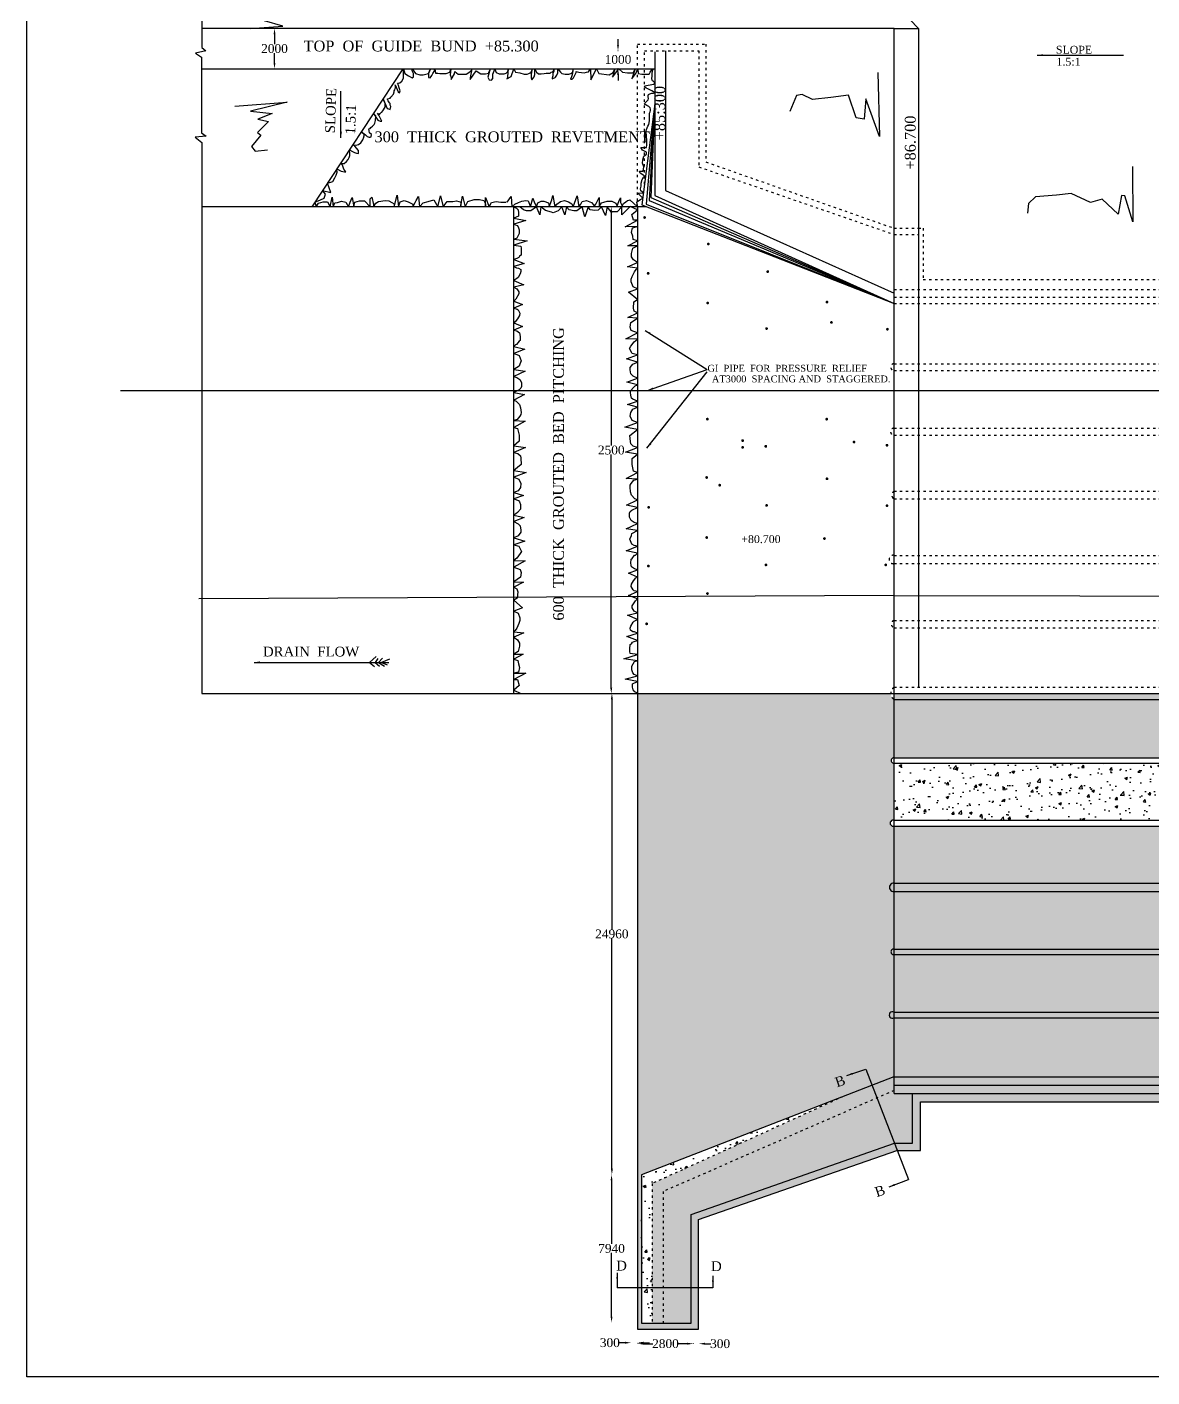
# Model space of a CAD drawing. Header units: millimetres. Extents: x -5026 to 211262, y 3161 to 110917.
# Drawn here: x -5026 to 52317, y 3161 to 71941 of the extents above; entities that cross this region are included whole.
import ezdxf

# ---------------------------------------------------------------- set-up
doc = ezdxf.new("R2010")
doc.units = ezdxf.units.MM
doc.header["$MEASUREMENT"] = 0
doc.linetypes.add('ACAD_ISO03W100', pattern=[30, 12, -18])
for name, color, linetype in [('DIM', 5, 'Continuous'), ('DWG.LINE', 10, 'Continuous'), ('HATCH', 2, 'Continuous'), ('TEXT', 7, 'Continuous')]:
    doc.layers.add(name, color=color, linetype=linetype)
doc.layers.add('DO LINE', color=3, linetype='Continuous', plot=False)
doc.layers.add('TITLE', color=7, linetype='Continuous', lineweight=30)
doc.styles.get("Standard").update_dxf_attribs({"font": 'TIMES.TTF', "height": 450})
doc.dimstyles.get("Standard").update_dxf_attribs({"dimtxt": 450, "dimasz": 300, "dimexe": 0.18, "dimexo": 0.0625, "dimgap": 0.09, "dimtad": 0, "dimtih": 1, "dimtoh": 1, "dimdec": 0, "dimzin": 0, "dimdsep": 46, "dimtxsty": 'Standard', "dimcen": 300, "dimclre": 256, "dimclrt": 4, "dimadec": 0, "dimazin": 0, "dimtfac": 1, "dimtdec": 0, "dimtofl": 0, "dimtmove": 0, "dimatfit": 3, "dimfxl": 5, "dimfxlon": 1, "dimtolj": 1, "dimtzin": 0, "dimarcsym": 0})

# ---------------------------------------------------------------- blocks, each defined once
blk = doc.blocks.new('*D36')
at = {"layer": 'Defpoints', "color": 0, "linetype": 'ByBlock', "ltscale": 0.2}
for p in [(25108, 70727), (25098, 69815), (25108, 69815)]:
    blk.add_point(p, dxfattribs=at)
at = {"layer": 'DIM', "color": 0, "linetype": 'ByBlock', "lineweight": -2, "ltscale": 0.2}
for p, q in [((25098, 71027), (25098, 71327)), ((25098, 69515), (25098, 69215))]:
    blk.add_line(p, q, dxfattribs=at)
at = {"layer": 'DIM', "lineweight": -2, "ltscale": 0.2}
blk.add_line((25103, 70727), (25097, 70727), dxfattribs=at)
at = {"layer": 'DIM', "linetype": 'ByBlock', "lineweight": -2, "ltscale": 0.2}
blk.add_line((25103, 69815), (25097, 69815), dxfattribs=at)
at = {"layer": 'DIM', "color": 0, "linetype": 'ByBlock', "ltscale": 0.2}
for points in [[(25048, 71027), (25148, 71027), (25098, 70727)], [(25048, 69515), (25148, 69515), (25098, 69815)]]:
    blk.add_solid(points, dxfattribs=at)
at = {"layer": 'DIM', "color": 4, "linetype": 'ByBlock', "ltscale": 0.2, "insert": (25098, 70285), "char_height": 450, "attachment_point": 5}
blk.add_mtext('\\A1;1000', dxfattribs=at)
blk = doc.blocks.new('*D37')
at = {"layer": 'Defpoints', "color": 0, "linetype": 'ByBlock', "ltscale": 0.2}
for p in [(7590, 71865), (7590, 69815), (7590, 69815)]:
    blk.add_point(p, dxfattribs=at)
at = {"layer": 'DIM', "lineweight": -2, "ltscale": 0.2}
blk.add_line((7590, 71865), (7590, 71865), dxfattribs=at)
at = {"layer": 'DIM', "color": 0, "linetype": 'ByBlock', "lineweight": -2, "ltscale": 0.2}
for p, q in [((7590, 71565), (7590, 71069)), ((7590, 70115), (7590, 70611))]:
    blk.add_line(p, q, dxfattribs=at)
at = {"layer": 'DIM', "linetype": 'ByBlock', "lineweight": -2, "ltscale": 0.2}
blk.add_line((7590, 69815), (7589, 69815), dxfattribs=at)
at = {"layer": 'DIM', "color": 0, "linetype": 'ByBlock', "ltscale": 0.2}
for points in [[(7540, 71565), (7640, 71565), (7590, 71865)], [(7540, 70115), (7640, 70115), (7590, 69815)]]:
    blk.add_solid(points, dxfattribs=at)
at = {"layer": 'DIM', "color": 4, "linetype": 'ByBlock', "ltscale": 0.2, "insert": (7590, 70840), "char_height": 450, "attachment_point": 5}
blk.add_mtext('\\A1;2000', dxfattribs=at)
blk = doc.blocks.new('*D38')
at = {"layer": 'Defpoints', "color": 0, "linetype": 'ByBlock', "ltscale": 0.2}
for p in [(24754, 62782), (24754, 37989), (24754, 37989)]:
    blk.add_point(p, dxfattribs=at)
at = {"layer": 'DIM', "lineweight": -2, "ltscale": 0.2}
blk.add_line((24754, 62782), (24755, 62782), dxfattribs=at)
at = {"layer": 'DIM', "color": 0, "linetype": 'ByBlock', "lineweight": -2, "ltscale": 0.2}
for p, q in [((24754, 62482), (24754, 50615)), ((24754, 38289), (24754, 50157))]:
    blk.add_line(p, q, dxfattribs=at)
at = {"layer": 'DIM', "linetype": 'ByBlock', "lineweight": -2, "ltscale": 0.2}
blk.add_line((24754, 37989), (24754, 37989), dxfattribs=at)
at = {"layer": 'DIM', "color": 0, "linetype": 'ByBlock', "ltscale": 0.2}
for points in [[(24704, 62482), (24804, 62482), (24754, 62782)], [(24704, 38289), (24804, 38289), (24754, 37989)]]:
    blk.add_solid(points, dxfattribs=at)
at = {"layer": 'DIM', "color": 4, "linetype": 'ByBlock', "ltscale": 0.2, "insert": (24754, 50386), "char_height": 450, "attachment_point": 5}
blk.add_mtext('\\A1;2500', dxfattribs=at)
blk = doc.blocks.new('*D39')
at = {"layer": 'Defpoints', "color": 0, "linetype": 'ByBlock', "ltscale": 0.2}
for p in [(24754, 37989), (24754, 13474), (24786, 13474)]:
    blk.add_point(p, dxfattribs=at)
at = {"layer": 'DIM', "lineweight": -2, "ltscale": 0.2}
blk.add_line((24781, 37989), (24786, 37989), dxfattribs=at)
at = {"layer": 'DIM', "color": 0, "linetype": 'ByBlock', "lineweight": -2, "ltscale": 0.2}
for p, q in [((24786, 37689), (24786, 25961)), ((24786, 13774), (24786, 25502))]:
    blk.add_line(p, q, dxfattribs=at)
at = {"layer": 'DIM', "linetype": 'ByBlock', "lineweight": -2, "ltscale": 0.2}
blk.add_line((24781, 13474), (24786, 13474), dxfattribs=at)
at = {"layer": 'DIM', "color": 0, "linetype": 'ByBlock', "ltscale": 0.2}
for points in [[(24736, 37689), (24836, 37689), (24786, 37989)], [(24736, 13774), (24836, 13774), (24786, 13474)]]:
    blk.add_solid(points, dxfattribs=at)
at = {"layer": 'DIM', "color": 4, "linetype": 'ByBlock', "ltscale": 0.2, "insert": (24786, 25732), "char_height": 450, "attachment_point": 5}
blk.add_mtext('\\A1;24960', dxfattribs=at)
blk = doc.blocks.new('*D40')
at = {"layer": 'Defpoints', "color": 0, "linetype": 'ByBlock', "ltscale": 0.2}
for p in [(24786, 13474), (24769, 5943), (24786, 5943)]:
    blk.add_point(p, dxfattribs=at)
at = {"layer": 'DIM', "lineweight": -2, "ltscale": 0.2}
blk.add_line((24774, 13474), (24769, 13474), dxfattribs=at)
at = {"layer": 'DIM', "color": 0, "linetype": 'ByBlock', "lineweight": -2, "ltscale": 0.2}
for p, q in [((24769, 13174), (24769, 9938)), ((24769, 6243), (24769, 9479))]:
    blk.add_line(p, q, dxfattribs=at)
at = {"layer": 'DIM', "linetype": 'ByBlock', "lineweight": -2, "ltscale": 0.2}
blk.add_line((24774, 5943), (24769, 5943), dxfattribs=at)
at = {"layer": 'DIM', "color": 0, "linetype": 'ByBlock', "ltscale": 0.2}
for points in [[(24719, 13174), (24819, 13174), (24769, 13474)], [(24719, 6243), (24819, 6243), (24769, 5943)]]:
    blk.add_solid(points, dxfattribs=at)
at = {"layer": 'DIM', "color": 4, "linetype": 'ByBlock', "ltscale": 0.2, "insert": (24769, 9708), "char_height": 450, "attachment_point": 5}
blk.add_mtext('\\A1;7940', dxfattribs=at)
blk = doc.blocks.new('*D41')
at = {"layer": 'Defpoints', "color": 0, "linetype": 'ByBlock', "ltscale": 0.2}
for p in [(25757, 4896), (26110, 4908), (26110, 4896)]:
    blk.add_point(p, dxfattribs=at)
at = {"layer": 'DIM', "color": 0, "linetype": 'ByBlock', "lineweight": -2, "ltscale": 0.2}
for p, q in [((25457, 4908), (25157, 4908)), ((26410, 4908), (26710, 4908))]:
    blk.add_line(p, q, dxfattribs=at)
at = {"layer": 'DIM', "lineweight": -2, "ltscale": 0.2}
blk.add_line((25757, 4903), (25757, 4908), dxfattribs=at)
at = {"layer": 'DIM', "linetype": 'ByBlock', "lineweight": -2, "ltscale": 0.2}
blk.add_line((26110, 4903), (26110, 4908), dxfattribs=at)
at = {"layer": 'DIM', "color": 0, "linetype": 'ByBlock', "ltscale": 0.2}
for points in [[(25457, 4958), (25457, 4858), (25757, 4908)], [(26410, 4958), (26410, 4858), (26110, 4908)]]:
    blk.add_solid(points, dxfattribs=at)
at = {"layer": 'DIM', "color": 4, "linetype": 'ByBlock', "ltscale": 0.2, "insert": (24683, 4908), "char_height": 450, "attachment_point": 5}
blk.add_mtext('\\A1;300', dxfattribs=at)
blk = doc.blocks.new('*D42')
at = {"layer": 'Defpoints', "color": 0, "linetype": 'ByBlock', "ltscale": 0.2}
for p in [(26110, 4903), (28924, 4903), (28924, 4858)]:
    blk.add_point(p, dxfattribs=at)
at = {"layer": 'DIM', "lineweight": -2, "ltscale": 0.2}
blk.add_line((26110, 4863), (26110, 4857), dxfattribs=at)
at = {"layer": 'DIM', "color": 0, "linetype": 'ByBlock', "lineweight": -2, "ltscale": 0.2}
for p, q in [((26410, 4858), (26872, 4858)), ((28624, 4858), (28163, 4858))]:
    blk.add_line(p, q, dxfattribs=at)
at = {"layer": 'DIM', "linetype": 'ByBlock', "lineweight": -2, "ltscale": 0.2}
blk.add_line((28924, 4863), (28924, 4857), dxfattribs=at)
at = {"layer": 'DIM', "color": 0, "linetype": 'ByBlock', "ltscale": 0.2}
for points in [[(26410, 4908), (26410, 4808), (26110, 4858)], [(28624, 4908), (28624, 4808), (28924, 4858)]]:
    blk.add_solid(points, dxfattribs=at)
at = {"layer": 'DIM', "color": 4, "linetype": 'ByBlock', "ltscale": 0.2, "insert": (27517, 4858), "char_height": 450, "attachment_point": 5}
blk.add_mtext('\\A1;2800', dxfattribs=at)
blk = doc.blocks.new('*D43')
at = {"layer": 'Defpoints', "color": 0, "linetype": 'ByBlock', "ltscale": 0.2}
for p in [(28924, 4857), (29230, 4857), (29230, 4857)]:
    blk.add_point(p, dxfattribs=at)
at = {"layer": 'DIM', "color": 0, "linetype": 'ByBlock', "lineweight": -2, "ltscale": 0.2}
for p, q in [((28624, 4857), (28324, 4857)), ((29530, 4857), (29830, 4857))]:
    blk.add_line(p, q, dxfattribs=at)
at = {"layer": 'DIM', "lineweight": -2, "ltscale": 0.2}
blk.add_line((28924, 4857), (28924, 4858), dxfattribs=at)
at = {"layer": 'DIM', "linetype": 'ByBlock', "lineweight": -2, "ltscale": 0.2}
blk.add_line((29230, 4857), (29230, 4858), dxfattribs=at)
at = {"layer": 'DIM', "color": 0, "linetype": 'ByBlock', "ltscale": 0.2}
for points in [[(28624, 4907), (28624, 4807), (28924, 4857)], [(29530, 4907), (29530, 4807), (29230, 4857)]]:
    blk.add_solid(points, dxfattribs=at)
at = {"layer": 'DIM', "color": 4, "linetype": 'ByBlock', "ltscale": 0.2, "insert": (30303, 4857), "char_height": 450, "attachment_point": 5}
blk.add_mtext('\\A1;300', dxfattribs=at)

msp = doc.modelspace()

# ---------------------------------------------------------------- hatches: boundary and pattern name
at = {"layer": 'HATCH', "linetype": 'ByBlock', "ltscale": 0.2}
h = msp.add_hatch(dxfattribs=at)
h.set_pattern_fill('AR-CONC', color=256, scale=200, style=0)
h.paths.add_polyline_path([(26086.1, 37989.3), (26086.1, 5591.9), (29193.4, 5591.9), (29193.4, 11190.1), (39307.2, 14695.7), (40513.1, 14695.7), (40513.1, 17173.8), (68310, 17173.8), (68310, 31225.3), (39168.8, 31225.3, -1.3160089), (39168.8, 31531.9), (39168.8, 34430.2, -1.0585215), (39168.8, 34704.7), (39168.8, 37678, -0.2546801), (38996.2, 37989.3)])
h.paths.add_polyline_path([(36576.9, 17449.3), (26836.2, 13012.8), (26836.2, 5899.3), (26290, 5899.3), (26290, 13461.9)], flags=16)
h.paths.add_polyline_path([(36182.2, 17761.4), (36880.2, 17997.4), (36645.4, 18692), (35947.3, 18456)], flags=24)
h = msp.add_hatch(dxfattribs=at)
h.set_pattern_fill('AR-CONC', color=256, scale=200, style=0)
h.paths.add_polyline_path([(78356.8, 18027.1), (68310, 18027.1), (68310, 17604.1), (78356.8, 17604.1)])
h.paths.add_polyline_path([(78356.8, 17604.1), (68310, 17604.1), (68310, 17225.8), (78356.8, 17225.8)])
h.paths.add_polyline_path([(84777.7, 21451.8), (78356.8, 21451.8), (78356.8, 18449.5), (84777.7, 18449.5)])
h.paths.add_polyline_path([(84777.7, 18449.5), (78356.8, 18449.5), (78356.8, 18027.1), (84777.7, 18027.1)])
h.paths.add_polyline_path([(84777.7, 18027.1), (78356.8, 18027.1), (78356.8, 17604.1), (84777.7, 17604.1)])
h.paths.add_polyline_path([(84777.7, 17604.1), (78356.8, 17604.1), (78356.8, 17225.8), (84777.7, 17225.8)])
h.paths.add_polyline_path([(84777.7, 37678), (68310, 37678), (68310, 34704.7), (84777.7, 34704.7)])
h.paths.add_polyline_path([(68310, 37678), (39168.8, 37678), (39168.8, 34704.7), (68310, 34704.7)])
h.paths.add_polyline_path([(74614.2, 38175), (75785.3, 38175), (75785.3, 37492.3), (74614.2, 37492.3)], flags=9)
h.paths.add_polyline_path([(74448.3, 36532.7), (75951.6, 36532.7), (75951.6, 35849.9), (74448.3, 35849.9)], flags=24)
h.paths.add_polyline_path([(61143.6, 38175), (62314.7, 38175), (62314.7, 37492.3), (61143.6, 37492.3)], flags=9)
h.paths.add_polyline_path([(60977.7, 36532.7), (62481, 36532.7), (62481, 35849.9), (60977.7, 35849.9)], flags=24)
h.paths.add_polyline_path([(61140.3, 34908.8), (62311.4, 34908.8), (62311.4, 34226), (61140.3, 34226)], flags=9)
h = msp.add_hatch(dxfattribs=at)
h.set_pattern_fill('AR-CONC', color=256, scale=80, style=0)
h.set_pattern_definition([(50, (0, 0), (573.8081, -50.2017), [60, -660]), (355, (0, 0), (-111.001, 601.7537), [48, -528]), (100.4514, (47.8, -4.2), (462.8075, 551.5516), [50.992, -560.9137]), (46.1842, (0, 160), (853.793, -132.415), [90, -990]), (96.6356, (71.15, 149), (747.73, 779.294), [76.488, -841.37]), (351.1842, (0, 160), (747.73, 779.295), [72, -792]), (21, (80, 120), (477.5256, -322.095), [60, -660]), (326, (80, 120), (194.6523, 580.12), [48, -528]), (71.4514, (119.8, 93.16), (672.178, 258.0244), [50.992, -560.9137]), (37.5, (0, 0), (9.7279, 266.3151), [0, -521.6, 0, -536, 0, -530]), (7.5, (0, 0), (210.4556, 315.5294), [0, -305.6, 0, -509.6, 0, -202]), (327.5, (-178.4, 0), (427.05795, -18.0439), [0, -200, 0, -624, 0, -828]), (317.5, (-258.4, 0), (466.549, 80.084), [0, -260, 0, -414.4, 0, -588])])
h.paths.add_polyline_path([(68310, 37678), (68310, 37989.3), (39168.8, 37989.3), (39168.8, 37678)])
h = msp.add_hatch(dxfattribs=at)
h.set_pattern_fill('AR-CONC', color=256, scale=200, style=0)
h.paths.add_polyline_path([(68310, 34430.2), (39168.8, 34430.2), (39168.8, 31531.9), (68310, 31531.9)])
h.paths.add_polyline_path([(61140.3, 34908.8), (62311.4, 34908.8), (62311.4, 34226), (61140.3, 34226)], flags=9)
h.paths.add_polyline_path([(60977.4, 33322.4), (62480.7, 33322.4), (62480.7, 32639.6), (60977.4, 32639.6)], flags=24)
h.paths.add_polyline_path([(61145.6, 31720), (62316.7, 31720), (62316.7, 31037.2), (61145.6, 31037.2)], flags=9)
h = msp.add_hatch(dxfattribs=at)
h.set_pattern_fill('AR-CONC', color=256, scale=200, style=0)
h.paths.add_polyline_path([(36576.9, 17449.3), (26290, 13461.9), (26290, 5899.3), (26836.2, 5899.3), (26836.2, 13012.8)])

# ---------------------------------------------------------------- linework, layer by layer
at = {"layer": 'DIM', "linetype": 'ByBlock', "ltscale": 0.2}
for points in [[(12779.8, 39874.5), (12427.9, 39569.7), (12690.4, 39352.8)], [(12863.5, 39767.8), (12719.3, 39569.7), (12944.3, 39375.9)], [(13091.4, 39776.5), (12883.7, 39569.7), (13189.5, 39370.1)], [(13452, 39739), (13048.1, 39569.7), (13336.6, 39445)]]:
    msp.add_lwpolyline(points, dxfattribs=at)
at = {"layer": 'DO LINE', "linetype": 'ACAD_ISO03W100', "ltscale": 10}
for p, q in [((39168.8, 51502.1), (111781.5, 51502.1)), ((39168.8, 51144), (111781.5, 51144)), ((39168.8, 48286.8), (111781.5, 48286.8)), ((39168.8, 47902.5), (111781.5, 47902.5)), ((39168.8, 45022.9), (111781.5, 45022.9)), ((39168.8, 44601.6), (111781.5, 44601.6)), ((39168.8, 41705.2), (111781.5, 41705.2)), ((39168.8, 41335.2), (111781.5, 41335.2)), ((39168.8, 38306.2), (111781.5, 38306.2))]:
    msp.add_line(p, q, dxfattribs=at)
for points in [[(26086.1, 62781.7), (26086.1, 71061.6), (29580.2, 71061.6), (29580.2, 65063.3), (39168.8, 61687), (40413.8, 61687), (40657.8, 61687), (40657.8, 59083.8), (110238.5, 59083.8), (110452.7, 59083.8), (110452.7, 61423.7), (111781.5, 61423.7), (121825.1, 64793.1), (121825.1, 70783.8), (125329.9, 70783.8), (125334.4, 62816.9)], [(26448.8, 63927.8), (26448.8, 70729.6), (29223.5, 70729.6), (29223.5, 64810.4), (39168.8, 61370.5), (40413.8, 61370.5)], [(40413.8, 61370.5), (40413.8, 58569.6)], [(39168.8, 58569.6), (110756.2, 58569.6), (111781.5, 58569.6)], [(39168.8, 58179.8), (111781.5, 58179.8)], [(39168.8, 57855.8), (111781.5, 57855.8)], [(39168.8, 54782.2), (111781.5, 54782.2)], [(39168.8, 54442.7), (111781.5, 54442.7)], [(36576.9, 17449.3), (26836.2, 13012.8), (26836.2, 5899.3)], [(39168.8, 17757.6), (27407.2, 12609.9), (27407.2, 5899.3)]]:
    msp.add_lwpolyline(points, dxfattribs=at)
at = {"layer": 'DO LINE', "linetype": 'ByBlock', "ltscale": 0.2}
msp.add_lwpolyline([(3888.4, 37989.3), (166135.9, 37989.3)], dxfattribs=at)
at = {"layer": 'DO LINE', "linetype": 'ACAD_ISO03W100', "ltscale": 10}
for centre, radius, start, end in [((39168.2, 54612.4), 169.7, 89.800434, 270.199566), ((39168.2, 51323.1), 179, 89.83254, 270.16746), ((39265.7, 48094.7), 215.2, 116.76146, 243.23854), ((39129.7, 44812.3), 214.2, 79.491869, 280.508131), ((39221, 41520.2), 192.2, 105.781502, 254.218498), ((39368.3, 37992.1), 372.1, 122.423392, 237.576608)]:
    msp.add_arc(centre, radius, start, end, dxfattribs=at)
at = {"layer": 'DWG.LINE', "linetype": 'ByBlock', "ltscale": 0.2}
for p, q in [((39168.8, 37678), (111781.5, 37678)), ((39168.8, 34704.7), (111781.5, 34704.7)), ((39168.8, 34430.2), (111781.5, 34430.2)), ((39168.8, 31531.9), (111781.5, 31531.9)), ((39168.8, 31225.3), (111781.5, 31225.3)), ((39168.8, 28322.3), (111781.5, 28322.3)), ((39168.8, 27889.9), (111781.5, 27889.9)), ((39168.8, 24964.8), (111781.5, 24964.8)), ((39168.8, 24679.8), (111781.5, 24679.8)), ((39168.8, 21753), (111781.5, 21753)), ((39168.8, 21451.8), (111781.5, 21451.8)), ((39157.1, 18449.5), (111781.5, 18449.5)), ((39168.8, 18027.1), (111781.5, 18027.1)), ((39168.8, 17604.1), (111781.5, 17604.1))]:
    msp.add_line(p, q, dxfattribs=at)
for points in [[(26086.1, 62781.7), (26086.1, 5591.9), (29193.4, 5591.9), (29193.4, 11190.1), (39307.2, 14695.7), (40513.1, 14695.7), (40513.1, 17173.8), (68310, 17173.8), (68310, 81931)], [(3878, 76167.9), (3878, 73064.5), (4123.2, 72813.3), (3453.3, 72644.3), (3886, 72538), (3886, 70892), (4083.4, 70727.8), (3556.5, 70601.6), (3863, 70402), (3863, 66546.1), (4112.9, 66382.4), (3545.5, 66324.8), (3888.4, 66064.1), (3888.4, 37989.3)], [(39168.8, 17604.1), (39168.8, 71864.9), (3886, 71864.9)], [(26967.9, 70683), (26967.9, 63350.1), (39168.8, 57855.8)], [(27514.9, 70723.2), (27514.9, 63615), (39168.8, 58371.6)], [(26967.9, 68130.2), (26684.4, 63108.8), (39168.8, 57855.8)], [(26967.9, 68193.8), (26777, 63254.9), (39168.8, 57855.8)], [(26967.9, 68031.3), (26315.8, 62876.7), (39168.8, 57855.8)], [(26967.9, 68031.3), (26541.3, 62910.9), (39168.8, 57855.8)], [(26558.8, 62781.7), (3888.4, 62781.7)], [(19783.4, 37989.3), (19783.4, 62781.7)], [(37731.2, 18848.5), (39905.2, 13224.6)], [(39157.1, 18449.5), (26290, 13461.9), (26290, 5899.3), (28829.9, 5899.3), (28829.9, 11431.5), (39186.7, 15072.6), (40111.8, 15072.6), (40111.8, 17604.1)], [(29936.4, 7698.6), (25056.2, 7698.6)]]:
    msp.add_lwpolyline(points, dxfattribs=at)
at = {"layer": 'DWG.LINE', "color": 1, "linetype": 'ByBlock', "ltscale": 0.2}
for points in [[(36311, 76147.9), (40413.8, 71864.9)], [(39168.8, 71864.9), (40413.8, 71864.9)], [(40413.8, 71864.9), (40413.8, 38291.3)], [(3863, 69814.9), (26967.9, 69814.9)], [(14133.2, 69814.9), (9496.8, 62781.7)], [(-256.4, 53427), (81447.1, 53427)], [(39168.8, 42980.1), (3740.5, 42810.1)], [(39168.8, 42980.1), (95967.1, 42874.8), (110343, 42874.8), (125247.3, 42874.8)]]:
    msp.add_lwpolyline(points, dxfattribs=at)
at = {"layer": 'DWG.LINE', "linetype": 'ByBlock', "ltscale": 0.2}
for centre, radius, start, end in [((39160.9, 34567.4), 137.5, 86.743165, 273.256835), ((39126.1, 31378.6), 159.1, 74.460463, 285.539537), ((39151.2, 28106.1), 216.9, 85.369968, 274.630032), ((39151, 24822.3), 143.6, 82.887742, 277.112258), ((39091.3, 21602.4), 169.4, 62.786879, 297.213121)]:
    msp.add_arc(centre, radius, start, end, dxfattribs=at)
at = {"layer": 'HATCH', "linetype": 'ByBlock', "ltscale": 0.2}
for points in [[(6345.1, 71864.9), (8009.3, 71982.9), (7077.4, 72249), (7590.2, 72406.6), (7348.7, 72550.8), (7555.8, 72802.1), (7541, 73058.2), (7358.5, 73138.7), (7358.5, 73335.7), (7225.4, 73399.8), (7343.7, 73754.5), (7225.4, 73990.9)], [(9647.9, 63010.9), (9934, 63135), (10121, 63228.5), (10187.5, 63428), (10038.8, 63604), (10463, 63512.5), (10288.4, 63982.6), (10558.5, 64074), (10657, 64249.5), (10736, 64391.5), (10775.5, 64538.5), (10767.6, 64709.4), (10992.5, 64597.5), (11150.5, 64554), (11227.5, 64554), (11117.5, 64697), (11087, 64802), (11054, 64909.5), (11014.5, 64938), (10947.4, 64982.2), (11148.5, 64982.2), (11264.5, 65095.5), (11348, 65188.5), (11390, 65289), (11422.5, 65394.5), (11422.5, 65438), (11433.5, 65519), (11403.9, 65674.7), (11565, 65603), (11668, 65546), (11769, 65517.5), (11863.5, 65491), (11863.5, 65653.5), (11682, 65866), (11576.1, 65935.8), (11576.1, 65935.8), (11759, 65915), (11873, 65954.5), (11996, 66046.5), (12051, 66141), (12086, 66200), (12112, 66241.5), (12127.5, 66279), (12156, 66388.5), (12156, 66476.5), (12009.3, 66593), (12233, 66441.5), (12305, 66356), (12410.5, 66332), (12458.5, 66336), (12520, 66347), (12538, 66457), (12435, 66540.5), (12417.5, 66656.5), (12402, 66759.5), (12459.4, 66768.1), (12498.5, 66821), (12579.5, 66882), (12667.5, 66967.5), (12705, 67045.5), (12740, 67177), (12744.5, 67258), (12753.5, 67337), (12753.5, 67407), (12634.6, 67541.5), (12852, 67190), (12975, 67142), (13053.5, 67139.5), (12909, 67442.5), (12841, 67547.5), (12933, 67479.5), (12970.5, 67532), (13025.5, 67578), (13058, 67598), (13106.5, 67674.5), (13227.5, 67850.5), (13229.5, 67984), (13225, 68045.5), (13168, 68185.5), (13123.3, 68282.9), (13286.5, 67899), (13326, 67785), (13398.5, 67769.5), (13398.5, 67769.5), (13481.5, 67739), (13519, 67884), (13493, 67962.5), (13477.5, 68039.5), (13455.5, 68070), (13425, 68120.5), (13387.5, 68184), (13352.5, 68247.5), (13343.5, 68278), (13477.6, 68317.6), (13523.5, 68372.5), (13653, 68526.5), (13684, 68638), (13684, 68682), (13719, 68745.5), (13747.5, 68815.5), (13749.5, 68842), (13749.5, 68927.5), (13732, 69002), (13892.5, 68636.5), (13964.5, 68586), (13993, 68682.5), (13940.5, 68842.5), (13916.5, 68958.5), (13885.5, 69026.5), (13857, 69074.5), (13976.5, 69091.5), (14081.5, 69186.5), (14169.5, 69337), (14169.5, 69431.5), (14169.5, 69540), (14169.5, 69655.5), (14169.5, 69814.9), (14234.5, 69579.5), (14418, 69460.5), (14604.5, 69356.5), (14670.5, 69396.5), (14677, 69567.5), (14610, 69707.5), (14610, 69814.9), (14774.5, 69572), (14996, 69511), (15173, 69511), (15303, 69530.5), (15433, 69566.5), (15541, 69814.9), (15433, 69566.5), (15433, 69414.5), (15441.5, 69364.5), (15530, 69348), (15610, 69475.5), (15657, 69566.5), (15721, 69671.5), (15765.5, 69814.9), (15799, 69594.5), (15917.5, 69597), (16017.5, 69569.5), (16333, 69575), (16529.5, 69641.5), (16585, 69814.9), (16546, 69511.5), (16596, 69365), (16598.5, 69274), (16764.5, 69553), (16789.5, 69674.5), (16953, 69545), (17124.5, 69542.5), (17365, 69539.5), (17547.5, 69653), (17644.5, 69763.5), (17644.5, 69814.9), (17564.5, 69346), (17564.5, 69266), (17868.5, 69711), (18102.8, 69551), (18350.5, 69548), (18519.5, 69581), (18519.5, 69639), (18577.5, 69769), (18577.5, 69814.9), (18469.5, 69393), (18513.5, 69282.5), (18530.5, 69249.5), (18646.5, 69227), (18721, 69315.5), (18721, 69484), (18718.5, 69536.5), (18746, 69630.5), (18812.5, 69785.5), (18892.5, 69622.5), (19045, 69550.5), (19300, 69550.5), (19391, 69589), (19427, 69617), (19488, 69680.5), (19493.5, 69755), (19493.5, 69814.9), (19460.5, 69413.5), (19460.5, 69364), (19426.5, 69296), (19649, 69425.5), (19785, 69814.9), (19868.5, 69632.5), (20095, 69601.5), (20308, 69540), (20465.5, 69540), (20549, 69567.5), (20623.5, 69604.5), (20666.5, 69635.5), (20722.5, 69762), (20722.5, 69814.9), (20679, 69546), (20679, 69357.5), (20710, 69249.5), (20833, 69401), (20851.5, 69515.5), (20857.5, 69732), (20857.5, 69814.9), (20938.5, 69645), (21049.5, 69549), (21178, 69549), (21338.5, 69564), (21430, 69590), (21633, 69593), (21698.5, 69645), (21773.5, 69657), (21820.5, 69730.5), (21820.5, 69814.9), (21820.5, 69689), (21772, 69573.5), (21770.5, 69445.5), (21740, 69326.5), (21740, 69305), (21887.5, 69367.5), (21906, 69383), (21987, 69492.5), (22023.5, 69613), (22034, 69764), (22034, 69814.9), (22159.5, 69631.5), (22232.5, 69570.5), (22408.5, 69540.5), (22587.5, 69541.5), (22701, 69571.5), (22772, 69621), (22808.5, 69756.5), (22808.5, 69814.9), (22763.5, 69499.5), (22724, 69405.5), (22724, 69405.5), (22672.5, 69281), (22762.5, 69281), (22828, 69346), (22879.5, 69452), (22966.5, 69617.5), (22967.5, 69668.5), (23037, 69649.5), (23105.5, 69646), (23376, 69605.5), (23495, 69638.5), (23596.5, 69657), (23694.5, 69814.9), (23719.5, 69253), (24003, 69814.9), (24123.5, 69567), (24648, 69497.5), (24849.5, 69625.5), (24939, 69814.9), (24811.5, 69389), (25146, 69814.9), (25328.5, 69645.5), (25585, 69607.5), (25872.5, 69609.5), (25964.5, 69814.9), (25796, 69291.5), (26014, 69569), (26113.5, 69814.9), (26120, 69567), (26313.5, 69540.5), (26562.5, 69538.5), (26683, 69546), (26738.5, 69632), (26821, 69766), (26899.5, 69814.9)], [(38335.2, 69622.3), (38433.7, 66365.7), (37730.8, 68277), (37641.8, 67245.8), (37232.5, 67316.9), (36849.9, 68472.6), (35949.1, 68340.5), (35005.9, 68251.6), (34489.9, 68500.6), (34196.2, 68456.1), (33858.1, 67629.3)], [(5569.9, 67908.2), (8242.3, 68113.5), (6374.6, 67649.7), (7470.6, 67532.4), (6732.5, 67253), (7280.5, 67130.1), (6715.2, 66559.3), (6888.6, 66436.4), (6424.2, 65859.4), (6608.7, 65619.2), (7240.6, 65675.1)], [(19453.5, 63015), (19656, 63302.5), (19681, 62781.7), (19835.5, 62919.5), (20019.5, 63007), (20196.5, 63067.5), (20393, 63098), (20526, 63085), (20646, 62781.7), (20763.5, 63227), (20842.5, 62974.5), (20909, 62863), (20949.5, 62781.7), (21018.5, 62981.5), (21186, 63070), (21323.5, 63059.5), (21550.5, 62984), (21593.5, 62781.7), (21725, 63141), (21784.5, 63352.5), (21861.5, 62880.5), (21891.5, 62781.7), (21973, 62914), (22167.5, 63052.5), (22369, 63102.5), (22568.5, 63037.5), (22742.5, 62924.5), (22814, 62781.7), (23017.5, 63336), (23101.5, 62781.7), (23198.5, 62914), (23271, 63057), (23494, 63105.5), (23744, 63005), (23863, 62869.5), (23863, 62781.7), (23967.5, 62917.5), (24144.5, 63247), (24144.5, 62922), (24144.5, 62781.7), (24261.5, 62981.5), (24382.5, 63020.5), (24550, 63061), (24792, 63065), (24986, 62957), (25043.5, 62845.5), (25043.5, 62781.7), (25099.5, 62957), (25173.5, 63139), (25229.5, 63237.5), (25229.5, 63005.5), (25307.5, 62825), (25380.5, 62944), (25490, 63035), (25588.5, 63096.5), (25659.5, 63120.5), (25706, 63129.5), (26086.1, 62781.7), (26065.5, 63031.5), (26244, 63152.5), (26359.6, 63222.9), (26086.1, 63493), (26413.5, 63474), (26264.5, 63598.5), (26250, 63691.5), (26274, 63824), (26272, 63986), (26331.5, 64165), (26404, 64295), (26448.8, 64345), (26371.7, 64414.1), (26227.5, 64502), (26194, 64602), (26384, 64602), (26413.5, 64809), (26339, 65010), (26365, 65179), (26412, 65360), (26557, 65460.5), (26557, 65559), (26346.5, 65659.5), (26265, 65803), (26555, 65803)], [(51316, 64831.1), (51336.2, 62020.7), (50935.5, 63330.9), (50759.1, 63352), (50587.9, 62405), (49784.5, 63174.8), (49178.6, 62995.4), (48204.2, 63465.8), (47448.6, 63379.2), (46384.1, 63295.5), (46026.7, 62944.4), (45963.8, 62462.5)], [(9647.9, 63010.9), (9710, 62781.7), (9831.5, 62965.5), (10064, 63036), (10290, 63036), (10421.5, 62781.7), (10533, 63279), (10587, 62781.7), (10661, 62989), (10806, 63006), (11005, 63070), (11224, 63009), (11363, 62781.7), (11447.5, 63016), (11555.5, 63258.5), (11629.5, 62781.7), (11677, 63022.5), (11916.5, 63083), (12169, 63083), (12473.5, 62781.7), (12473.5, 63180.5), (12554.5, 63278.5), (12632, 62891), (12632, 62781.7), (12750, 62968.5), (12898.5, 63056), (13233.5, 63100), (13425.5, 63090), (13574, 63002.5), (13682, 62928), (13682, 62781.7), (13833.5, 63379.5), (13911.5, 62781.7), (13999, 63026), (14194.5, 63100), (14400, 63039.5), (14647, 62918), (14647, 62781.7), (14758.5, 62992), (14802.5, 63106.5), (14934, 63312), (14987.2, 62781.7), (15167.5, 62982), (15417, 63049.5), (15710.5, 63130.5), (15923, 62781.7), (16048, 63342.5), (16183, 62781.7), (16396, 63056), (16672.5, 63056), (16861.5, 63086.5), (17100.5, 63012), (17063.5, 62781.7), (17175, 63322), (17307, 62781.7), (17448.5, 63042), (17766.5, 63160.5), (18033, 63160.5), (18259, 63096.5), (18343, 62934.5), (18343, 62781.7), (18343, 63261.5), (18532, 62781.7), (18644, 62998.5), (18890, 63049), (19129.5, 63012), (19406, 63012)], [(25716.4, 62799.4), (25287.5, 62372), (25287.5, 62781.7), (25052.5, 62530.7), (24950.9, 62524.3), (24754.5, 62524.3), (24538, 62781.7), (24468.1, 62340.3), (24258.5, 62781.7), (24093.3, 62613.2), (23909.1, 62594.2), (23686.8, 62632.2), (23572.4, 62781.7), (23400.9, 62264.1), (23267.5, 62781.7), (23000.7, 62568.8), (22841.9, 62568.8), (22606.9, 62619.5), (22473.5, 62781.7), (22390.9, 62378.4), (22232.1, 62781.7), (22046.6, 62568.8), (21798.9, 62479.9), (21710, 62511.7), (21398.7, 62587.8), (21170, 62781.7), (21119.2, 62378.4), (20949.5, 62781.7), (20653.7, 62575.2), (20437.8, 62575.2), (20285.3, 62632.3), (20088.4, 62781.7), (19783.4, 62781.7)], [(19783.4, 62781.7), (19882, 62733.5), (19917.5, 62712.5), (20001, 62623.5), (20030.5, 62478), (20030.5, 62397.5), (20024.5, 62305.5), (19783.4, 62193), (20402, 62083), (19783.4, 61898), (19950, 61832.5), (20012.5, 61758.5), (20063, 61601), (20066, 61419.5), (19937.5, 61178), (19822, 61139.5), (19783.4, 61139.5), (20470, 61044), (19783.4, 60821), (20149, 60773), (20161, 60669), (20163.5, 60535.5), (20158, 60315.5), (20083.5, 60268), (20039, 60194), (19944, 60149.5), (19783.4, 60099), (20315.5, 59892.5), (19783.4, 59738), (19929, 59663), (20021.5, 59660), (20137, 59586), (20152, 59476), (20119.5, 59372), (20006.5, 59176), (19944, 59122.5), (19783.4, 59033.5), (20291.5, 58813), (19783.4, 58688.5), (19947, 58607), (20042, 58447), (20048, 58343), (19884.5, 58075.5), (19783.4, 57980.5), (20235.5, 57807.5), (19783.4, 57611.5), (19953, 57569.5), (20003.5, 57531), (20098.5, 57361.5), (20077.5, 57237), (19976.5, 57064.5), (19855, 56916), (19783.4, 56871.5), (20238.5, 56680.5), (19783.4, 56499), (19935, 56453.5), (20077.5, 56352.5), (20098.5, 56269.5), (20113.5, 56159.5), (20104.5, 55963.5), (20054, 55928), (19932, 55763.5), (19872.5, 55751.5), (19783.4, 55659.5), (20351, 55535), (19783.4, 55300.5), (19942.5, 55259), (20064, 55205), (20170.5, 54933.5), (20089, 54756), (20059.5, 54658), (19783.4, 54497), (20360.5, 54411), (19783.4, 54140), (19945, 54085), (20101.5, 53982.5), (20185, 53824), (20183, 53616.5), (20145.5, 53539.5), (20062, 53458), (19783.4, 53322.5), (20335.5, 53210), (19783.4, 52932.5), (19907, 52883.5), (20078, 52704), (20129, 52532), (20158, 52293.5), (20146.5, 52191.5), (20102.5, 52110), (19961, 51941.5), (19783.4, 51884.5), (20362.5, 51854.5), (19783.4, 51541.5), (19974.5, 51484.5), (20053, 51138), (20057, 50840), (19783.4, 50603.5), (20385, 50510), (19783.4, 50264), (19993, 50210.5), (20120, 50084), (20138.5, 49968), (20164.5, 49655), (19783.4, 49348.5), (20418.5, 49239.5), (19783.4, 48997.5), (20049, 48903.5), (20153.5, 48680), (20123.5, 48486), (20011.5, 48314.5), (19783.4, 48221.5), (20284, 48078.5), (19783.4, 47907), (20023, 47813), (20079, 47757), (20124, 47611.5), (20127.5, 47477.5), (20127.5, 47377), (19967, 47205.5), (19896.5, 47131), (19783.4, 47075), (20318, 46943.5), (19783.4, 46738.5), (20004.5, 46633), (20109, 46525), (20146, 46312.5), (20153.5, 46200.5), (20008, 46018), (19783.4, 45917.5), (20344, 45748.5), (19783.4, 45558), (20049.5, 45486.5), (20183.5, 45222), (20109, 45110), (19941, 44886.5), (19783.4, 44759.5), (20370, 44736.5), (19783.4, 44423), (20105.5, 44307), (20154, 44143), (20124, 43908), (19783.4, 43679.5), (20273.5, 43650), (19783.4, 43404), (19941.5, 43324), (19986, 43171), (19960, 42847), (19783.4, 42739), (20236, 42349.5), (19783.4, 42185.5), (20005, 42081), (20102, 41835), (20094.5, 41700.5), (20049.5, 41555.5), (19937.5, 41315), (19848, 41196), (19783.4, 41128.5), (20295.5, 41073), (19783.4, 40853), (19975, 40710), (20075.5, 40550), (20083, 40393), (20016, 40121), (19783.4, 39994.5), (20266, 39994.5), (19783.4, 39739.5), (19990, 39668.5), (20019.5, 39501), (20079.5, 39314.5), (20027, 39076), (19783.4, 39016), (20404, 39022), (19783.4, 38694), (19979, 38694), (20064.5, 38396), (19783.4, 38157), (20153, 37989.3)], [(26086.1, 38007), (25987.4, 38055.2), (25951.9, 38076.2), (25868.4, 38165.2), (25838.9, 38310.7), (25838.9, 38391.2), (25844.9, 38483.2), (26086.1, 38595.7), (25467.4, 38705.7), (26086.1, 38890.7), (25919.4, 38956.2), (25856.9, 39030.2), (25806.4, 39187.7), (25803.4, 39369.2), (25931.9, 39610.7), (26047.4, 39649.2), (26086.1, 39649.2), (25399.4, 39744.7), (26086.1, 39967.7), (25720.4, 40015.7), (25708.4, 40119.7), (25705.9, 40253.2), (25711.4, 40473.2), (25785.9, 40520.7), (25830.4, 40594.7), (25925.4, 40639.2), (26086.1, 40689.7), (25553.9, 40896.2), (26086.1, 41050.7), (25940.4, 41125.7), (25847.9, 41128.7), (25732.4, 41202.7), (25717.4, 41312.7), (25749.9, 41416.7), (25862.9, 41612.7), (25925.4, 41666.2), (26086.1, 41755.2), (25577.9, 41975.7), (26086.1, 42100.2), (25922.4, 42181.7), (25827.4, 42341.7), (25821.4, 42445.7), (25984.9, 42713.2), (26086.1, 42808.2), (25633.9, 42981.2), (26086.1, 43177.2), (25916.4, 43219.2), (25865.9, 43257.7), (25770.9, 43427.2), (25791.9, 43551.7), (25892.9, 43724.2), (26014.4, 43872.7), (26086.1, 43917.2), (25630.9, 44108.2), (26086.1, 44289.7), (25934.4, 44335.2), (25791.9, 44436.2), (25770.9, 44519.2), (25755.9, 44629.2), (25764.9, 44825.2), (25815.4, 44860.7), (25937.4, 45025.2), (25996.9, 45037.2), (26086.1, 45129.2), (25518.4, 45253.7), (26086.1, 45488.2), (25926.9, 45529.7), (25805.4, 45583.7), (25698.9, 45855.2), (25780.4, 46032.7), (25809.9, 46130.7), (26086.1, 46291.7), (25508.9, 46377.7), (26086.1, 46648.7), (25924.4, 46703.7), (25767.9, 46806.2), (25684.4, 46964.7), (25686.4, 47172.2), (25723.9, 47249.2), (25807.4, 47330.7), (26086.1, 47466.2), (25533.9, 47578.7), (26086.1, 47856.2), (25962.4, 47905.2), (25791.4, 48084.7), (25740.4, 48256.7), (25711.4, 48495.2), (25722.9, 48597.2), (25766.9, 48678.7), (25908.4, 48847.2), (26086.1, 48904.2), (25506.9, 48934.2), (26086.1, 49247.2), (25894.9, 49304.2), (25816.4, 49650.7), (25812.4, 49948.7), (26086.1, 50185.2), (25484.4, 50278.7), (26086.1, 50524.7), (25876.4, 50578.2), (25749.4, 50704.7), (25730.9, 50820.7), (25704.9, 51133.7), (26086.1, 51440.2), (25450.9, 51549.2), (26086.1, 51791.2), (25820.4, 51885.2), (25715.9, 52108.7), (25745.9, 52302.7), (25857.9, 52474.2), (26086.1, 52567.2), (25585.4, 52710.2), (26086.1, 52881.7), (25846.4, 52975.7), (25790.4, 53031.7), (25745.4, 53177.2), (25741.9, 53311.2), (25741.9, 53411.7), (25902.4, 53583.2), (25972.9, 53657.7), (26086.1, 53713.7), (25551.4, 53845.2), (26086.1, 54050.2), (25864.9, 54155.7), (25760.4, 54263.7), (25723.4, 54476.2), (25715.9, 54588.2), (25861.4, 54770.7), (26086.1, 54871.2), (25525.4, 55040.2), (26086.1, 55230.7), (25819.9, 55302.2), (25685.9, 55566.7), (25760.4, 55678.7), (25928.4, 55902.2), (26086.1, 56029.2), (25499.4, 56052.2), (26086.1, 56365.7), (25763.9, 56481.7), (25715.4, 56645.7), (25745.4, 56880.7), (26086.1, 57109.2), (25595.9, 57138.7), (26086.1, 57384.7), (25927.9, 57464.7), (25883.4, 57617.7), (25909.4, 57941.7), (26086.1, 58049.7), (25633.4, 58439.2), (26086.1, 58603.2), (25864.4, 58707.7), (25767.4, 58953.7), (25774.9, 59088.2), (25819.9, 59233.2), (25931.9, 59473.7), (26021.4, 59592.7), (26086.1, 59660.2), (25573.9, 59715.7), (26086.1, 59935.7), (25894.4, 60078.7), (25793.9, 60238.7), (25786.4, 60395.7), (25853.4, 60667.7), (26086.1, 60794.2), (25603.4, 60794.2), (26086.1, 61049.2), (25879.4, 61120.2), (25849.9, 61287.7), (25789.9, 61474.2), (25842.4, 61712.7), (26086.1, 61772.7), (25465.4, 61766.7), (26086.1, 62094.7), (25890.4, 62094.7), (25804.9, 62392.7), (26086.1, 62631.7), (25716.4, 62799.4)]]:
    msp.add_lwpolyline(points, dxfattribs=at)
at = {"layer": 'HATCH', "linetype": 'ByBlock', "ltscale": 0.2, "const_width": 70}
for points in [[(26418.7, 62234.2, 1), (26489.6, 62234.2, 1)], [(29667.9, 60887.1, 1), (29738.9, 60887.1, 1)], [(26599.1, 59389.8, 1), (26670.1, 59389.8, 1)], [(32694.7, 59479.8, 1), (32765.7, 59479.8, 1)], [(29630.9, 57880.5, 1), (29701.9, 57880.5, 1)], [(35714.8, 57924.7, 1), (35785.8, 57924.7, 1)], [(32636.3, 56576.9, 1), (32707.2, 56576.9, 1)], [(35942.9, 56888.2, 1), (36013.9, 56888.2, 1)], [(38795, 56544.2, 1), (38866, 56544.2, 1)], [(29618.9, 51962.4, 1), (29689.9, 51962.4, 1)], [(35701.3, 51961.9, 1), (35772.3, 51961.9, 1)], [(31415.6, 50869.5, 1), (31486.6, 50869.5, 1)], [(31415.6, 50522.7, 1), (31486.6, 50522.7, 1)], [(32595.2, 50576.5, 1), (32666.2, 50576.5, 1)], [(37092.1, 50794, 1), (37163, 50794, 1)], [(38772.6, 50632.1, 1), (38843.6, 50632.1, 1)], [(29584, 48989.3, 1), (29655, 48989.3, 1)], [(35714.8, 48922.8, 1), (35785.8, 48922.8, 1)], [(30248.3, 48596.8, 1), (30319.3, 48596.8, 1)], [(26624.1, 47470.1, 1), (26695.1, 47470.1, 1)], [(32634.7, 47567.4, 1), (32705.7, 47567.4, 1)], [(38772.6, 47551.8, 1), (38843.6, 47551.8, 1)], [(29586.5, 45930.6, 1), (29657.5, 45930.6, 1)], [(35586.8, 45879.5, 1), (35657.8, 45879.5, 1)], [(26613.7, 44478.1, 1), (26684.7, 44478.1, 1)], [(32604.7, 44536.8, 1), (32675.7, 44536.8, 1)], [(38709.7, 44536.8, 1), (38780.7, 44536.8, 1)], [(29623.3, 43077.5, 1), (29694.3, 43077.5, 1)], [(26522.6, 41534.2, 1), (26593.6, 41534.2, 1)]]:
    msp.add_lwpolyline(points, format="xyb", close=True, dxfattribs=at)
at = {"layer": 'HATCH', "linetype": 'ByBlock', "ltscale": 0.2}
msp.add_spline([(26555, 65803), (26555, 66353), (26555, 66720.6), (26692.8, 67054.5), (26710.3, 67550.4), (26733.7, 67818.8), (26448.8, 68043), (26634.3, 68235.5), (26651.8, 68503.9), (26967.9, 68585.6), (26448.8, 68914.2), (26967.9, 69095.1), (26832.9, 69246.8), (26832.9, 69410.1), (26832.9, 69515.2), (26899.5, 69814.9)], degree=3, dxfattribs=at)
at = {"layer": 'TITLE', "linetype": 'ByBlock', "ltscale": 0.2}
msp.add_lwpolyline([(-5026.4, 110916.5), (211138.9, 110916.5), (211138.9, 3160.9), (-5026.4, 3160.9)], close=True, dxfattribs=at)

# ---------------------------------------------------------------- texts
at = {"layer": 'TEXT', "linetype": 'ByBlock', "ltscale": 0.2}
for s, height, p in [('TOP  OF  GUIDE  BUND  +85.300', 550, (9073.2, 70697.5)), ('SLOPE', 400, (47418.6, 70582.9)), ('1.5:1', 400, (47450.1, 69970.3)), ('300  THICK  GROUTED  REVETMENT', 550, (12688.7, 66070.5)), ('GI  PIPE  FOR  PRESSURE  RELIEF', 350, (29656.3, 54380.7)), ('AT3000  SPACING AND  STAGGERED.', 350, (29881.7, 53836.8)), ('+80.700', 400, (31383.7, 45649.1)), ('DRAIN  FLOW', 500, (7001.5, 39869.8)), ('D', 500, (25004.3, 8585.5)), ('D', 500, (29840.3, 8554.7))]:
    msp.add_text(s, height=height, dxfattribs=at).set_placement(p)
for s, height, rotation, p in [('SLOPE', 500, 88.089088, (10665, 66519.5)), ('+85:300', 550, 90, (27499.1, 66165.5)), ('1.5:1', 500, 88.089088, (11696.9, 66460.2)), ('+86.700', 550, 90, (40268.7, 64674.6)), ('600  THICK  GROUTED  BED  PITCHING', 550, 90, (22339.7, 41697.4)), ('B', 500, 18.683332, (36258.9, 17916.3)), ('B', 500, 18.683332, (38289.8, 12321.9))]:
    msp.add_text(s, height=height, rotation=rotation, dxfattribs=at).set_placement(p)

# ---------------------------------------------------------------- dimensions: what is measured, and where the dimension line sits
at = {"layer": 'DIM', "linetype": 'ByBlock', "ltscale": 0.2}
for p1, p2, distance, text, picture, middle in [((7589.6, 71864.9), (7589.6, 69814.9), 0, '2000', '*D37', (7589.6, 70839.9)), ((24754.5, 62781.7), (24754.5, 37989.3), 0, '2500', '*D38', (24754.5, 50385.5)), ((24754.5, 37989.3), (24754.5, 13473.8), 31.2, '24960', '*D39', (24785.7, 25731.6)), ((24785.9, 13473.8), (24785.9, 5943.1), -16.7, '7940', '*D40', (24769.2, 9708.5)), ((26110.5, 4902.6), (28923.8, 4902.6), -45, '2800', '*D42', (27517.1, 4857.6)), ((28923.8, 4857.5), (29230.4, 4857.5), 0, '300', '*D43', (30303.5, 4857.5))]:
    dim = msp.add_aligned_dim(p1=p1, p2=p2, distance=distance, text=text, dimstyle='Standard', dxfattribs=at)
    dim.commit()
    dim.dimension.update_dxf_attribs({"geometry": picture, "text_midpoint": middle})
for base, p1, p2, angle, text, picture, middle in [((25097.7, 69814.9), (25108.4, 70726.7), (25108.4, 69814.9), 270, '1000', '*D36', (25097.7, 70285.2)), ((26110.5, 4907.6), (25756.5, 4896), (26110.5, 4896), 0, '300', '*D41', (24683.4, 4907.6))]:
    dim = msp.add_linear_dim(base=base, p1=p1, p2=p2, angle=angle, text=text, dimstyle='Standard', dxfattribs=at)
    dim.commit()
    dim.dimension.update_dxf_attribs({"geometry": picture, "text_midpoint": middle, "dimtype": 161})

# ---------------------------------------------------------------- leaders
for points in [[(46459.7, 70504.7), (50868.2, 70504.7)], [(10977.4, 66300.3), (10977.4, 68680)], [(26483.4, 56480.8), (29649, 54492.4)], [(26573.9, 50485.8), (29650.6, 54379.3)], [(26599.3, 53427), (29649, 54492.4)], [(6547.6, 39569.7), (13422.9, 39569.7)], [(36762.3, 18519.2), (37731.2, 18848.5)], [(38919.1, 12846.1), (39905.2, 13224.6)], [(25056.2, 8464.6), (25056.2, 7698.6)], [(29936.4, 8319.8), (29936.4, 7698.6)]]:
    msp.add_leader(points, dimstyle='Standard', override={"dimgap": 0.09, "dimtad": 0}, dxfattribs=at)

doc.saveas('drawing.dxf')
